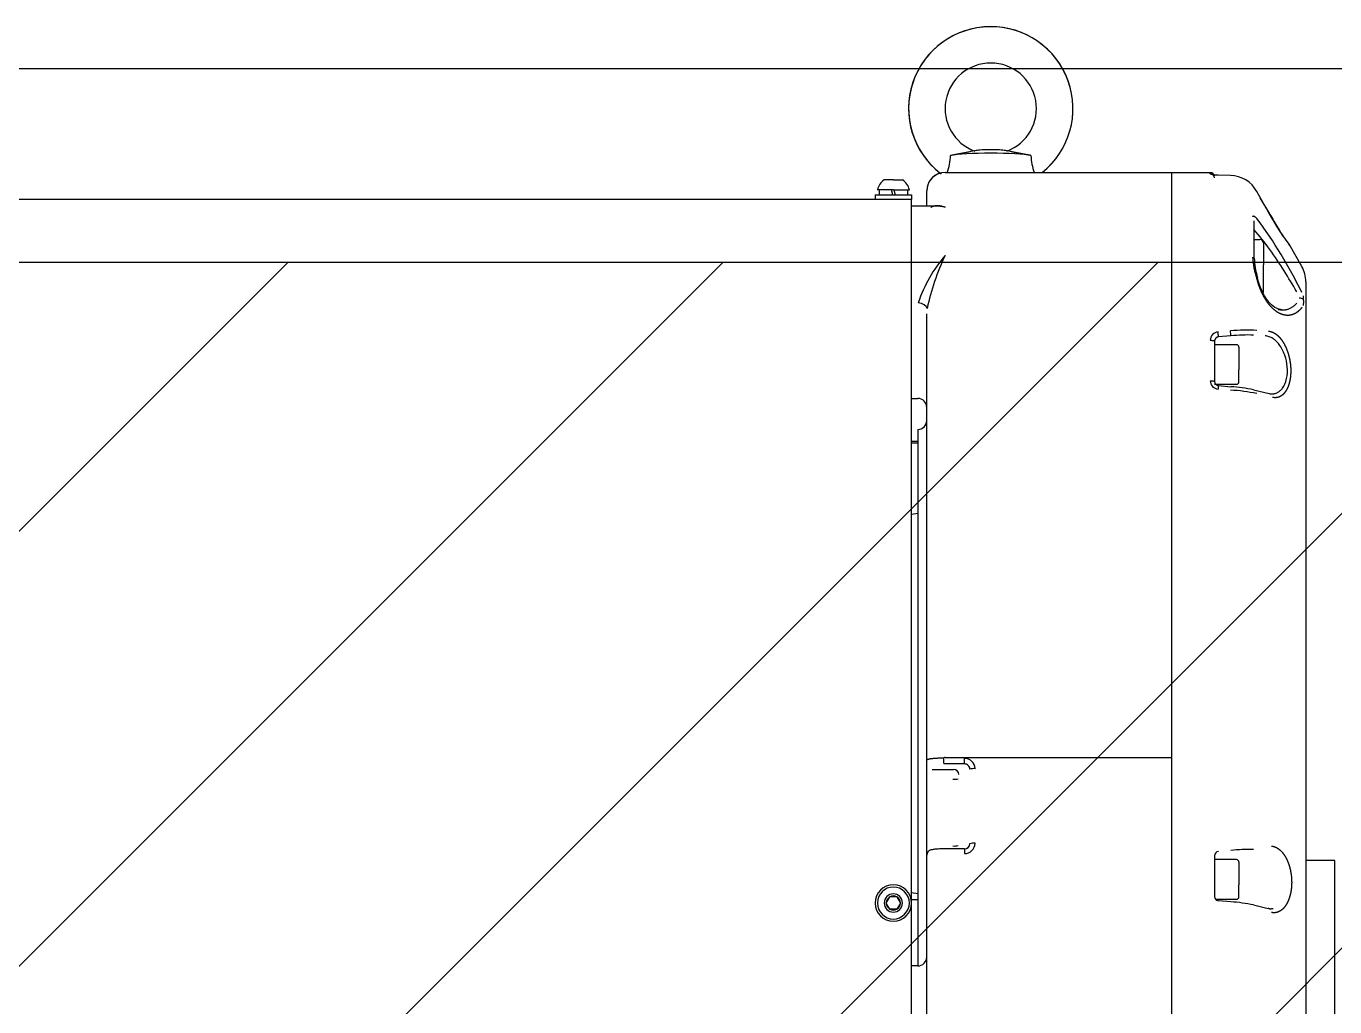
# Model space of a CAD drawing. Extents: x -599358 to 2865263, y -1062760 to 486533.
# Drawn here: x 246598 to 247273, y -692458 to -691952 of the extents above; entities that cross this region are included whole.
import ezdxf

# ---------------------------------------------------------------- set-up
doc = ezdxf.new("R2010")
doc.units = 0
doc.linetypes.add('DASH', pattern=[0.35, 0.25, -0.1])
for name, color, linetype in [('A-HATCH-1', 252, 'Continuous'), ('A-LIN-V', 9, 'Continuous'), ('A-SFCE', 30, 'Continuous'), ('EWHS5T6M-3', 7, 'Continuous'), ('FHSGH10105-主梁-04', 7, 'Continuous')]:
    doc.layers.add(name, color=color, linetype=linetype)

# ---------------------------------------------------------------- blocks, each defined once
blk = doc.blocks.new('G$C2C10B007')
at = {"layer": 'A-SFCE', "linetype": 'DASH'}
blk.add_line((-3050, 0), (3050, 0), dxfattribs=at)

msp = doc.modelspace()

# ---------------------------------------------------------------- hatches: boundary and pattern name
at = {"layer": 'A-HATCH-1'}
h = msp.add_hatch(dxfattribs=at)
h.set_pattern_fill('ANSI31', color=4, scale=100)
h.set_pattern_definition([(45, (1989370.97, -1271056.52), (-112.253202, 112.253202), [])])
h.paths.add_polyline_path([(244910.57, -692074.03), (252695.32, -692074.03), (252695.32, -692949.03), (244910.57, -692949.03)])

# ---------------------------------------------------------------- linework, layer by layer
at = {"color": 4}
msp.add_line((247189.09, -692027.61), (247189.09, -692027.73), dxfattribs=at)
at = {"layer": 'EWHS5T6M-3', "color": 4, "linetype": 'Continuous'}
for p, q in [((247088.03, -692016.32), (247085.37, -692016.83)), ((247105.82, -692016.83), (247103.15, -692016.32)), ((247045.31, -692031.39), (247040.59, -692031.39)), ((247041.67, -692031.39), (247041.68, -692031.39)), ((247045.31, -692031.39), (247050.02, -692031.39)), ((247072.02, -692027.61), (247189.09, -692027.61)), ((247122.14, -692027.61), (247189.09, -692027.61)), ((247189.09, -692045.53), (247189.09, -692027.61)), ((247208.89, -692027.73), (247189.09, -692027.73)), ((247208.89, -692027.73), (247189.09, -692027.73)), ((247189.09, -692045.53), (247189.09, -692028)), ((247219.3, -692029.16), (247212.91, -692029.06)), ((247219.3, -692029.16), (247212.91, -692029.06)), ((247045.31, -692036.57), (247037.06, -692036.57)), ((247038, -692036.57), (247038, -692039.09)), ((247044.99, -692039.09), (247044.32, -692036.57)), ((247045.31, -692036.57), (247053.56, -692036.57)), ((247045.62, -692036.57), (247046.29, -692039.09)), ((247052.61, -692036.57), (247052.61, -692039.09)), ((247062.59, -692045), (247062.59, -692037.11)), ((247062.59, -692045), (247062.59, -692037.11)), ((247237.71, -692046.09), (247232.91, -692037.42)), ((247237.71, -692046.09), (247232.91, -692037.42)), ((247054.73, -692041.6), (246140.16, -692041.6)), ((247054.73, -692041.6), (246140.16, -692041.6)), ((247035.88, -692039.09), (247054.73, -692039.09)), ((247035.88, -692039.09), (247035.88, -692041.6)), ((247054.73, -692039.09), (247054.73, -692041.6)), ((247054.73, -692083.24), (247054.73, -692041.6)), ((247054.73, -692045), (247054.73, -692041.6)), ((247068.16, -692045), (247054.73, -692045)), ((247062.59, -692045), (247054.73, -692045)), ((247239.54, -692049.03), (247234.7, -692040.66)), ((247239.54, -692049.03), (247234.7, -692040.66)), ((247189.09, -692070.43), (247189.09, -692045.53)), ((247189.09, -692070.43), (247189.09, -692045.53)), ((247231.61, -692071.79), (247231.61, -692052.52)), ((247234.51, -692062.29), (247231.61, -692062.29)), ((247236.39, -692064.17), (247236.39, -692075.36)), ((247249.89, -692065.25), (247249.57, -692064.8)), ((247249.89, -692065.25), (247249.57, -692064.8)), ((247256.16, -692076.17), (247249.58, -692064.69)), ((247256.16, -692076.17), (247249.58, -692064.69)), ((247189.09, -692328.67), (247189.09, -692070.43)), ((247189.09, -692329.47), (247189.09, -692070.43)), ((247236.39, -692088.69), (247236.39, -692075.36)), ((247054.73, -692486.37), (247054.73, -692083.24)), ((247258.23, -692083.98), (247258.23, -692097.48)), ((247258.23, -692083.98), (247258.23, -692097.48)), ((247257.03, -692093.19), (247256.94, -692091.34)), ((247258.23, -692097.48), (247258.23, -692337.27)), ((247258.23, -692097.48), (247258.23, -692337.27)), ((247062.59, -692330.77), (247062.59, -692100.62)), ((247219.5, -692111.94), (247213.1, -692112.49)), ((247213.1, -692112.49), (247213.1, -692112.46)), ((247211.09, -692114.64), (247211.09, -692135.47)), ((247222.41, -692116.51), (247211.09, -692116.51)), ((247223.66, -692117.76), (247223.66, -692129.42)), ((247223.67, -692121.27), (247223.66, -692121.28)), ((247223.66, -692135.68), (247223.66, -692129.42)), ((247223.66, -692132.17), (247223.67, -692132.17)), ((247211.09, -692136.94), (247222.41, -692136.94)), ((247213.1, -692137.62), (247219.5, -692138.17)), ((247231.2, -692139.77), (247239.33, -692141.71)), ((247054.73, -692144.2), (247057.88, -692144.2)), ((247054.73, -692166.25), (247057.88, -692166.25)), ((247057.88, -692160.24), (247057.88, -692349.14)), ((247057.88, -692167.32), (247054.73, -692167.32)), ((247057.88, -692203.58), (247054.73, -692204.13)), ((247062.59, -692332.96), (247062.59, -692330.77)), ((247062.59, -692340.96), (247062.59, -692332.96)), ((247065.26, -692335.62), (247076.42, -692335.62)), ((247082.05, -692332.84), (247071.34, -692332.84)), ((247072.02, -692329.47), (247189.09, -692329.47)), ((247189.09, -692471.93), (247189.09, -692329.47)), ((247189.09, -692471.93), (247189.09, -692330.3)), ((247062.59, -692375.4), (247062.59, -692340.96)), ((247258.23, -692337.27), (247258.23, -692476.21)), ((247258.23, -692337.27), (247258.23, -692382.6)), ((247057.88, -692349.14), (247057.88, -692437.09)), ((247062.59, -692379.98), (247062.59, -692375.4)), ((247062.59, -692472.07), (247062.59, -692379.92)), ((247082.05, -692376.66), (247072.02, -692376.66)), ((247211.09, -692380.2), (247211.09, -692401.23)), ((247222.41, -692382.23), (247211.09, -692382.23)), ((247273.16, -692382.6), (247258.23, -692382.6)), ((247273.16, -692382.6), (247258.23, -692382.6)), ((247273.16, -692492.6), (247273.16, -692382.6)), ((247273.16, -692406.17), (247273.16, -692382.6)), ((247223.66, -692383.49), (247223.66, -692395.14)), ((247223.67, -692386.99), (247223.66, -692387)), ((247223.66, -692401.4), (247223.66, -692395.14)), ((247041.68, -692404.6), (247043.49, -692401.46)), ((247047.12, -692401.46), (247043.49, -692401.46)), ((247047.12, -692401.46), (247048.94, -692404.6)), ((247054.73, -692399.21), (247057.88, -692399.77)), ((247057.88, -692403.03), (247054.73, -692403.03)), ((247211.62, -692402.66), (247222.41, -692402.66)), ((247223.66, -692397.89), (247223.67, -692397.9)), ((247043.49, -692407.74), (247041.68, -692404.6)), ((247047.12, -692407.74), (247043.49, -692407.74)), ((247048.94, -692404.6), (247047.12, -692407.74)), ((247219.5, -692403.97), (247213.1, -692403.41)), ((247231.2, -692405.58), (247238.73, -692407.38)), ((247057.88, -692437.09), (247054.73, -692437.09))]:
    msp.add_line(p, q, dxfattribs=at)
for centre, radius, start, end in [((247044.87, -692017.8), 29.99, 340.57001, 357.98114), ((247146.24, -692017.82), 29.92, 181.99279, 199.18341), ((247045.31, -692038.4), 8.45, 123.91171, 167.51453), ((247045.31, -692038.4), 8.45, 12.48547, 56.08829), ((247072.06, -692037.07), 9.47, 90.23063, 180.22879), ((247072.06, -692037.07), 9.47, 105.70867, 180.22879), ((247208.89, -692029.93), 2.2, 11.02936, 90), ((247208.89, -692029.93), 2.2, 27.46179, 90), ((247208.91, -692030.41), 2.18, 0.4872, 90.47905), ((247218.94, -692045.11), 15.95, 28.8089, 88.67726), ((247218.94, -692045.11), 15.95, 28.8089, 88.67726), ((247042.04, -692193.53), 238.02, 25.91537, 36.68753), ((247361.2, -691980.94), 139.62, 207.81467, 216.91441), ((247361.2, -691980.94), 139.62, 207.81467, 216.91441), ((247117.42, -692156.74), 151.4, 31.17829, 41.1797), ((247234.51, -692064.17), 1.89, 0, 90), ((247129.78, -692119.43), 75.74, 139.69127, 161.05122), ((247181.99, -692122.89), 121.84, 154.49854, 168.10224), ((247265.27, -692070.26), 34.53, 181.85549, 200.43864), ((247272.79, -692070.36), 41.23, 182.08629, 196.00988), ((246997.05, -692237.44), 296.24, 30.01212, 32.47831), ((247242.52, -692083.98), 15.71, 0, 29.80146), ((247242.52, -692083.98), 15.71, 0, 29.80146), ((247234.51, -692088.69), 1.89, 327.12305, 0), ((247254.75, -692096.31), 3.86, 53.91311, 88.9201), ((247247.88, -692094.49), 9.24, 348.75986, 8.04987), ((247213.26, -692114.24), 4.37, 94.63391, 179.62655), ((247213.26, -692114.66), 2.17, 94.22737, 179.48784), ((247164.02, -692114.86), 49.14, 2.80073, 5.80617), ((247227.46, -692197.69), 88.73, 86.47899, 95.27634), ((247170.49, -692114.24), 49.06, 2.68799, 5.73692), ((247228.58, -692201.98), 90.5, 88.33788, 95.75775), ((247222.41, -692117.76), 1.26, 0, 90), ((247213.26, -692135.03), 4.37, 180.35063, 265.3952), ((247213.26, -692135.45), 2.17, 180.50191, 265.77739), ((247234.26, -692140.78), 21.4, 171.48762, 176.25465), ((247212.59, -692232.14), 94.22, 78.60779, 85.79585), ((247222.41, -692135.68), 1.26, 270, 0), ((247057.88, -692148.91), 4.71, 0, 90), ((247214.21, -692230.14), 90.35, 78.05499, 86.76977), ((247057.88, -692155.53), 4.71, 270, 0), ((247090.3, -692330.57), 19.1, 178.12041, 186.81821), ((247071.55, -692329.97), 0.34, 115.51236, 175.06908), ((247072.04, -692330.63), 1.16, 91.15108, 123.43608), ((247076.36, -692338.31), 2.69, 359.84045, 88.63713), ((247082.09, -692335.33), 5.38, 0.62761, 90.4679), ((247008.56, -692331.39), 73.5, 358.8719, 1.1281), ((247082.16, -692335.52), 2.68, 1.31111, 92.36122), ((247086.98, -692346.52), 11.26, 87.45748, 100.90798), ((247076.48, -692328.29), 12.44, 268.09653, 280.26892), ((247076.57, -692364.04), 11.14, 267.38408, 280.98138), ((247082.09, -692373.71), 5.39, 269.5845, 359.31999), ((247082.07, -692373.89), 2.78, 269.63728, 358.42927), ((247086.97, -692384.91), 11.14, 87.38408, 100.98138), ((247228.69, -692468), 91, 88.42028, 95.79895), ((247222.41, -692383.49), 1.26, 0, 90), ((247045.31, -692404.6), 9.43, 0, 180), ((247045.31, -692404.6), 8.25, 0, 180), ((247045.31, -692404.6), 4.71, 0, 180), ((247045.31, -692404.6), 3.63, 120, 180), ((247045.31, -692404.6), 3.63, 60, 120), ((247045.31, -692404.6), 3.63, 0, 60), ((247222.41, -692401.4), 1.26, 270, 0), ((247045.31, -692404.6), 9.43, 180, 0), ((247045.31, -692404.6), 8.25, 180, 0), ((247045.31, -692404.6), 4.71, 180, 0), ((247045.31, -692404.6), 3.63, 180, 240), ((247045.31, -692404.6), 3.63, 240, 300), ((247045.31, -692404.6), 3.63, 300, 0), ((247212.47, -692498.48), 94.76, 78.5985, 85.74615), ((247239.92, -692403.5), 4.14, 264.46969, 286.53064), ((247057.88, -692432.38), 4.71, 270, 0)]:
    msp.add_arc(centre, radius, start, end, dxfattribs=at)
for centre, major_axis, ratio, start_param, end_param in [((247095.59, -691994.64), (42.43, 0), 0.996195, -0.894844, 4.049918), ((247095.59, -691994.64), (42.43, 0), 0.996195, -0.894844, 4.064252), ((247095.59, -691994.64), (23.57, 0), 0.996195, -1.211117, 4.35271), ((247095.59, -692019.68), (-22.79, 0), 0.087156, 4.712389, 5.856982), ((247095.59, -692016.61), (-8.3, 0), 0.087156, 4.712389, 5.858974), ((247095.59, -692016.61), (-8.3, 0), 0.087156, 3.565804, 4.712389), ((247095.59, -692019.68), (-22.79, 0), 0.087156, 3.567796, 4.712389), ((247058.14, -692097.59), (4.64, -0.82), 0.579645, 0.23379, 1.672671), ((247213.33, -692114.64), (2.24, -0.01), 0.981753, 1.67675, 3.141808), ((247213.29, -692380.2), (-2.2, 0), 0.996195, 4.799655, 6.283185), ((247213.29, -692401.23), (2.2, 0), 0.996195, 3.141593, 4.625123)]:
    msp.add_ellipse(centre, major_axis=major_axis, ratio=ratio, start_param=start_param, end_param=end_param, dxfattribs=at)
for points, degree, knots in [([(247085.47, -692016.81), (247085.43, -692016.82), (247085.14, -692016.87), (247084.33, -692017.03), (247083.2, -692017.26), (247081.98, -692017.49), (247081.04, -692017.67), (247080.05, -692017.87), (247079.12, -692018.04), (247078.24, -692018.21), (247077.43, -692018.37), (247076.59, -692018.53), (247075.73, -692018.69), (247075.14, -692018.8), (247074.84, -692018.86)], 3, [0.2991535, 0.2991535, 0.2991535, 0.2991535, 0.3094943, 0.3759967, 0.5011338, 0.5596756, 0.6253853, 0.6856136, 0.7502717, 0.7981934, 0.8470118, 0.8968364, 0.9477883, 1, 1, 1, 1]), ([(247116.34, -692018.86), (247116.17, -692018.83), (247115.84, -692018.77), (247115.36, -692018.67), (247114.88, -692018.58), (247114.4, -692018.49), (247113.94, -692018.4), (247113.48, -692018.31), (247113.03, -692018.23), (247112.59, -692018.14), (247111.95, -692018.02), (247111.14, -692017.87), (247110.14, -692017.68), (247109.21, -692017.5), (247108, -692017.26), (247106.86, -692017.04), (247106.05, -692016.88), (247105.76, -692016.82), (247105.72, -692016.81)], 3, [0, 0, 0, 0, 0.0291535, 0.0579, 0.0862636, 0.114267, 0.1419322, 0.1692799, 0.1963296, 0.2231, 0.2496083, 0.3142608, 0.3745184, 0.4399871, 0.4983658, 0.6233073, 0.6899846, 0.7009324, 0.7009324, 0.7009324, 0.7009324]), ([(247212.91, -692029.06), (247212.5, -692029.05), (247212.11, -692029.03), (247211.71, -692029.01), (247211.35, -692028.97), (247210.98, -692028.94), (247210.65, -692028.89), (247210.32, -692028.85), (247210.05, -692028.79), (247209.77, -692028.73), (247209.56, -692028.67), (247209.34, -692028.6), (247209.19, -692028.53), (247209.04, -692028.46), (247208.97, -692028.38), (247208.89, -692028.31), (247208.89, -692028.23)], 2, [0, 0, 0, 0.125, 0.125, 0.25, 0.25, 0.375, 0.375, 0.5, 0.5, 0.625, 0.625, 0.75, 0.75, 0.875, 0.875, 1, 1, 1]), ([(247212.91, -692029.06), (247212.5, -692029.05), (247212.11, -692029.03), (247211.71, -692029.01), (247211.35, -692028.97), (247211.09, -692028.95), (247210.84, -692028.92)], 2, [0, 0, 0, 0.125, 0.125, 0.25, 0.25, 0.3390193, 0.3390193, 0.3390193]), ([(247064.73, -692045.53), (247064.73, -692045.53), (247064.81, -692045.48), (247064.97, -692045.38), (247065.22, -692045.24), (247065.49, -692045.12), (247065.77, -692045.01), (247066.06, -692044.91), (247066.38, -692044.82), (247066.75, -692044.75), (247067.15, -692044.68), (247067.6, -692044.64), (247068.09, -692044.63), (247068.63, -692044.65), (247069.22, -692044.72), (247069.86, -692044.82), (247070.54, -692044.99), (247071.27, -692045.22), (247071.76, -692045.42), (247072.02, -692045.53)], 3, [0.3697018, 0.3697018, 0.3697018, 0.3697018, 0.3698202, 0.3948705, 0.42041, 0.4464403, 0.4729628, 0.4999791, 0.5295356, 0.5622689, 0.5981805, 0.6372718, 0.6795436, 0.7249968, 0.7736319, 0.8254494, 0.8804497, 0.9386332, 1, 1, 1, 1]), ([(247072.02, -692045.53), (247071.85, -692045.49), (247071.53, -692045.41), (247071.05, -692045.31), (247070.6, -692045.23), (247070.17, -692045.16), (247069.76, -692045.11), (247069.37, -692045.07), (247069.01, -692045.04), (247068.67, -692045.02), (247068.36, -692045.01), (247068.14, -692045), (247068.03, -692045), (247068.02, -692045)], 3, [0, 0, 0, 0, 0.0263006, 0.0514237, 0.0753694, 0.0981375, 0.1197282, 0.1401415, 0.1593774, 0.1774359, 0.1943171, 0.2100211, 0.2121854, 0.2121854, 0.2121854, 0.2121854]), ([(247230.76, -692050.4), (247230.76, -692050.37), (247230.76, -692050.31), (247230.79, -692050.24), (247230.82, -692050.18), (247230.86, -692050.13), (247230.91, -692050.1), (247230.97, -692050.07), (247231.04, -692050.06), (247231.13, -692050.06), (247231.22, -692050.07), (247231.32, -692050.1), (247231.46, -692050.15), (247231.67, -692050.25), (247231.94, -692050.42), (247232.25, -692050.66), (247232.58, -692050.95), (247232.8, -692051.2), (247232.91, -692051.33)], 3, [0, 0, 0, 0, 0.044827, 0.089649, 0.134508, 0.179451, 0.224519, 0.269756, 0.315205, 0.360909, 0.406908, 0.453243, 0.499955, 0.591439, 0.686942, 0.786723, 0.891009, 1, 1, 1, 1]), ([(247239.54, -692049.04), (247240.96, -692051.5), (247242.39, -692053.93), (247244.65, -692057.7), (247245.53, -692059.14), (247246.32, -692060.4)], 3, [0, 0, 0, 0, 0.25, 0.25, 0.4283899, 0.4283899, 0.4283899, 0.4283899]), ([(247239.54, -692049.04), (247240.96, -692051.5), (247242.39, -692053.93), (247244.65, -692057.7), (247245.53, -692059.14), (247246.32, -692060.4)], 3, [0, 0, 0, 0, 0.25, 0.25, 0.4283899, 0.4283899, 0.4283899, 0.4283899]), ([(247233.15, -692081.73), (247233.22, -692081.78), (247233.25, -692081.84), (247233.24, -692082.04), (247233.1, -692082.18), (247232.91, -692082.32)], 3, [0.6278283, 0.6278283, 0.6278283, 0.6278283, 0.7554749, 0.7554749, 1, 1, 1, 1]), ([(247256.13, -692097.31), (247254.88, -692098.94), (247253.39, -692099.94), (247251.9, -692100.94), (247250.24, -692101.24), (247248.58, -692101.54), (247246.85, -692101.13), (247245.12, -692100.72), (247243.41, -692099.62), (247241.71, -692098.52), (247240.13, -692096.79), (247238.55, -692095.06), (247237.18, -692092.81), (247235.81, -692090.55), (247234.73, -692087.89), (247233.64, -692085.23), (247232.91, -692082.32)], 2, [0, 0, 0, 0.125, 0.125, 0.25, 0.25, 0.375, 0.375, 0.5, 0.5, 0.625, 0.625, 0.75, 0.75, 0.875, 0.875, 1, 1, 1]), ([(247245.82, -692098.51), (247244.81, -692098.34), (247242.94, -692097.95), (247239.45, -692095.18), (247236.54, -692090.97), (247234.38, -692086.08), (247233.61, -692083.37), (247233.16, -692081.74)], 3, [0, 0, 0, 0, 0.20239, 0.441275, 0.70926, 0.852292, 1, 1, 1, 1]), ([(247243.98, -692098.24), (247244.34, -692098.33), (247245.14, -692098.48), (247246.38, -692098.56), (247247.45, -692098.47), (247248.27, -692098.33), (247248.85, -692098.18), (247249.45, -692097.98), (247250.08, -692097.71), (247250.73, -692097.37), (247251.37, -692096.97), (247251.98, -692096.53), (247252.54, -692096.06), (247253.07, -692095.56), (247253.41, -692095.2), (247253.57, -692095.02)], 3, [0.6081582, 0.6081582, 0.6081582, 0.6081582, 0.6495039, 0.6996717, 0.7500026, 0.7714521, 0.794378, 0.8187894, 0.8446945, 0.8721015, 0.9010181, 0.9268597, 0.9519691, 0.9763484, 1, 1, 1, 1]), ([(247239.33, -692141.71), (247239.65, -692141.76), (247240.28, -692141.88), (247241.19, -692141.86), (247242.03, -692141.74), (247242.81, -692141.51), (247243.52, -692141.19), (247244.16, -692140.81), (247244.74, -692140.39), (247245.25, -692139.94), (247245.7, -692139.48), (247246.94, -692137.96), (247248.48, -692134.46), (247248.95, -692127.97), (247247.44, -692121.39), (247245.36, -692117.44), (247243.56, -692115.3), (247242.46, -692114.22), (247241.02, -692113.12), (247239.26, -692112.19), (247237.96, -692112.01), (247237.25, -692111.92)], 3, [0, 0, 0, 0, 0.033245, 0.064719, 0.094405, 0.122286, 0.148348, 0.172577, 0.194963, 0.215497, 0.234174, 0.250994, 0.381174, 0.499699, 0.614244, 0.74915, 0.778071, 0.817781, 0.868141, 0.928959, 1, 1, 1, 1]), ([(247238.97, -692109.52), (247239.96, -692109.59), (247240.97, -692110), (247241.98, -692110.42), (247242.96, -692111.17), (247243.93, -692111.91), (247244.84, -692112.96), (247245.75, -692114.01), (247246.55, -692115.32), (247247.35, -692116.63), (247248.01, -692118.14), (247248.67, -692119.66), (247249.16, -692121.32), (247249.65, -692122.97), (247249.96, -692124.71), (247250.26, -692126.44), (247250.37, -692128.18), (247250.47, -692129.92), (247250.37, -692131.59), (247250.28, -692133.26), (247249.98, -692134.8), (247249.68, -692136.34), (247249.19, -692137.68), (247248.71, -692139.02), (247248.05, -692140.1), (247247.4, -692141.19), (247246.6, -692141.98), (247245.81, -692142.77), (247244.9, -692143.23), (247244, -692143.69), (247243.02, -692143.81), (247242.05, -692143.92), (247241.04, -692143.68)], 2, [0, 0, 0, 0.0625, 0.0625, 0.125, 0.125, 0.1875, 0.1875, 0.25, 0.25, 0.3125, 0.3125, 0.375, 0.375, 0.4375, 0.4375, 0.5, 0.5, 0.5625, 0.5625, 0.625, 0.625, 0.6875, 0.6875, 0.75, 0.75, 0.8125, 0.8125, 0.875, 0.875, 0.9375, 0.9375, 1, 1, 1]), ([(247208.89, -692114.22), (247209.18, -692114.22), (247209.47, -692114.23), (247210, -692114.27), (247210.24, -692114.3), (247210.65, -692114.38), (247210.81, -692114.43), (247211.03, -692114.53), (247211.09, -692114.58), (247211.09, -692114.64)], 3, [0, 0, 0, 0, 0.25, 0.25, 0.5, 0.5, 0.75, 0.75, 1, 1, 1, 1]), ([(247208.89, -692135.05), (247209.18, -692135.05), (247209.47, -692135.06), (247210, -692135.11), (247210.24, -692135.14), (247210.65, -692135.21), (247210.81, -692135.26), (247211.03, -692135.36), (247211.09, -692135.42), (247211.09, -692135.47)], 3, [0, 0, 0, 0, 0.25, 0.25, 0.5, 0.5, 0.75, 0.75, 1, 1, 1, 1]), ([(247062.59, -692330.77), (247062.59, -692330.75), (247062.6, -692330.72), (247062.62, -692330.68), (247062.66, -692330.63), (247062.71, -692330.59), (247062.77, -692330.55), (247062.85, -692330.51), (247062.93, -692330.47), (247063.03, -692330.43), (247063.13, -692330.4), (247063.24, -692330.36), (247063.36, -692330.33), (247063.48, -692330.3), (247063.61, -692330.27), (247063.74, -692330.24), (247063.88, -692330.21), (247064.01, -692330.18), (247064.15, -692330.16), (247064.29, -692330.13), (247064.44, -692330.11), (247064.58, -692330.09), (247064.72, -692330.07), (247064.86, -692330.05), (247065, -692330.03), (247065.27, -692330), (247065.7, -692329.95), (247066.32, -692329.89), (247066.98, -692329.83), (247067.67, -692329.79), (247068.38, -692329.75), (247069.12, -692329.71), (247069.87, -692329.69), (247070.63, -692329.67), (247071.15, -692329.67), (247071.4, -692329.67)], 3, [0, 0, 0, 0, 0.027471, 0.054365, 0.080681, 0.10642, 0.131582, 0.156167, 0.180175, 0.203606, 0.226459, 0.248735, 0.270434, 0.291556, 0.312101, 0.332068, 0.351458, 0.370272, 0.388508, 0.406167, 0.423249, 0.439754, 0.455681, 0.471032, 0.485806, 0.500003, 0.556902, 0.613462, 0.669684, 0.725569, 0.781119, 0.836335, 0.89122, 0.945774, 1, 1, 1, 1]), ([(247240.44, -692375.23), (247241.45, -692375.3), (247242.45, -692375.71), (247243.45, -692376.13), (247244.4, -692376.88), (247245.35, -692377.62), (247246.21, -692378.68), (247247.07, -692379.73), (247247.8, -692381.04), (247248.53, -692382.35), (247249.11, -692383.87), (247249.69, -692385.38), (247250.09, -692387.05), (247250.48, -692388.71), (247250.69, -692390.45), (247250.89, -692392.18), (247250.89, -692393.93), (247250.89, -692395.67), (247250.69, -692397.34), (247250.48, -692399.02), (247250.09, -692400.56), (247249.69, -692402.1), (247249.11, -692403.45), (247248.53, -692404.79), (247247.8, -692405.88), (247247.07, -692406.97), (247246.21, -692407.76), (247245.35, -692408.55), (247244.4, -692409.02), (247243.45, -692409.48), (247242.45, -692409.59), (247241.45, -692409.71), (247240.44, -692409.46)], 2, [0, 0, 0, 0.0625, 0.0625, 0.125, 0.125, 0.1875, 0.1875, 0.25, 0.25, 0.3125, 0.3125, 0.375, 0.375, 0.4375, 0.4375, 0.5, 0.5, 0.5625, 0.5625, 0.625, 0.625, 0.6875, 0.6875, 0.75, 0.75, 0.8125, 0.8125, 0.875, 0.875, 0.9375, 0.9375, 1, 1, 1]), ([(247072.02, -692376.66), (247071.39, -692376.66), (247070.01, -692376.67), (247067.7, -692376.77), (247065.9, -692376.95), (247064.89, -692377.13), (247063.93, -692377.5), (247063.14, -692378.18), (247062.67, -692379.05), (247062.62, -692379.61), (247062.59, -692379.92)], 3, [0, 0, 0, 0, 0.127876, 0.328514, 0.539358, 0.689471, 0.783591, 0.862762, 0.935729, 1, 1, 1, 1]), ([(247082.05, -692376.67), (247082.05, -692376.63), (247082.05, -692376.67), (247082.05, -692376.88), (247082.05, -692377.06), (247082.05, -692377.51), (247082.05, -692377.79), (247082.05, -692378.41), (247082.05, -692378.75), (247082.05, -692379.1)], 3, [0, 0, 0, 0, 0.25, 0.25, 0.5, 0.5, 0.75, 0.75, 1, 1, 1, 1]), ([(247239.47, -692407.58), (247239.45, -692407.57), (247239.43, -692407.56), (247239.2, -692407.45), (247238.97, -692407.39), (247238.73, -692407.38)], 3, [0.727826, 0.727826, 0.727826, 0.727826, 0.75, 0.75, 1, 1, 1, 1]), ([(247239.58, -692407.51), (247239.65, -692407.51), (247240.01, -692407.55), (247240.6, -692407.53), (247241.12, -692407.47), (247241.36, -692407.42)], 3, [0.02891952, 0.02891952, 0.02891952, 0.02891952, 0.03559223, 0.06538625, 0.08931758, 0.08931758, 0.08931758, 0.08931758])]:
    msp.add_open_spline(points, degree=degree, knots=knots, dxfattribs=at)
at = {"layer": 'FHSGH10105-主梁-04', "color": 4, "linetype": 'Continuous'}
msp.add_line((252695.32, -692074.03), (244910.57, -692074.03), dxfattribs=at)

# ---------------------------------------------------------------- block references
at = {"layer": 'A-LIN-V'}
msp.add_blockref('G$C2C10B007', (244910.57, -691974.03), dxfattribs=at)

doc.saveas('drawing.dxf')
